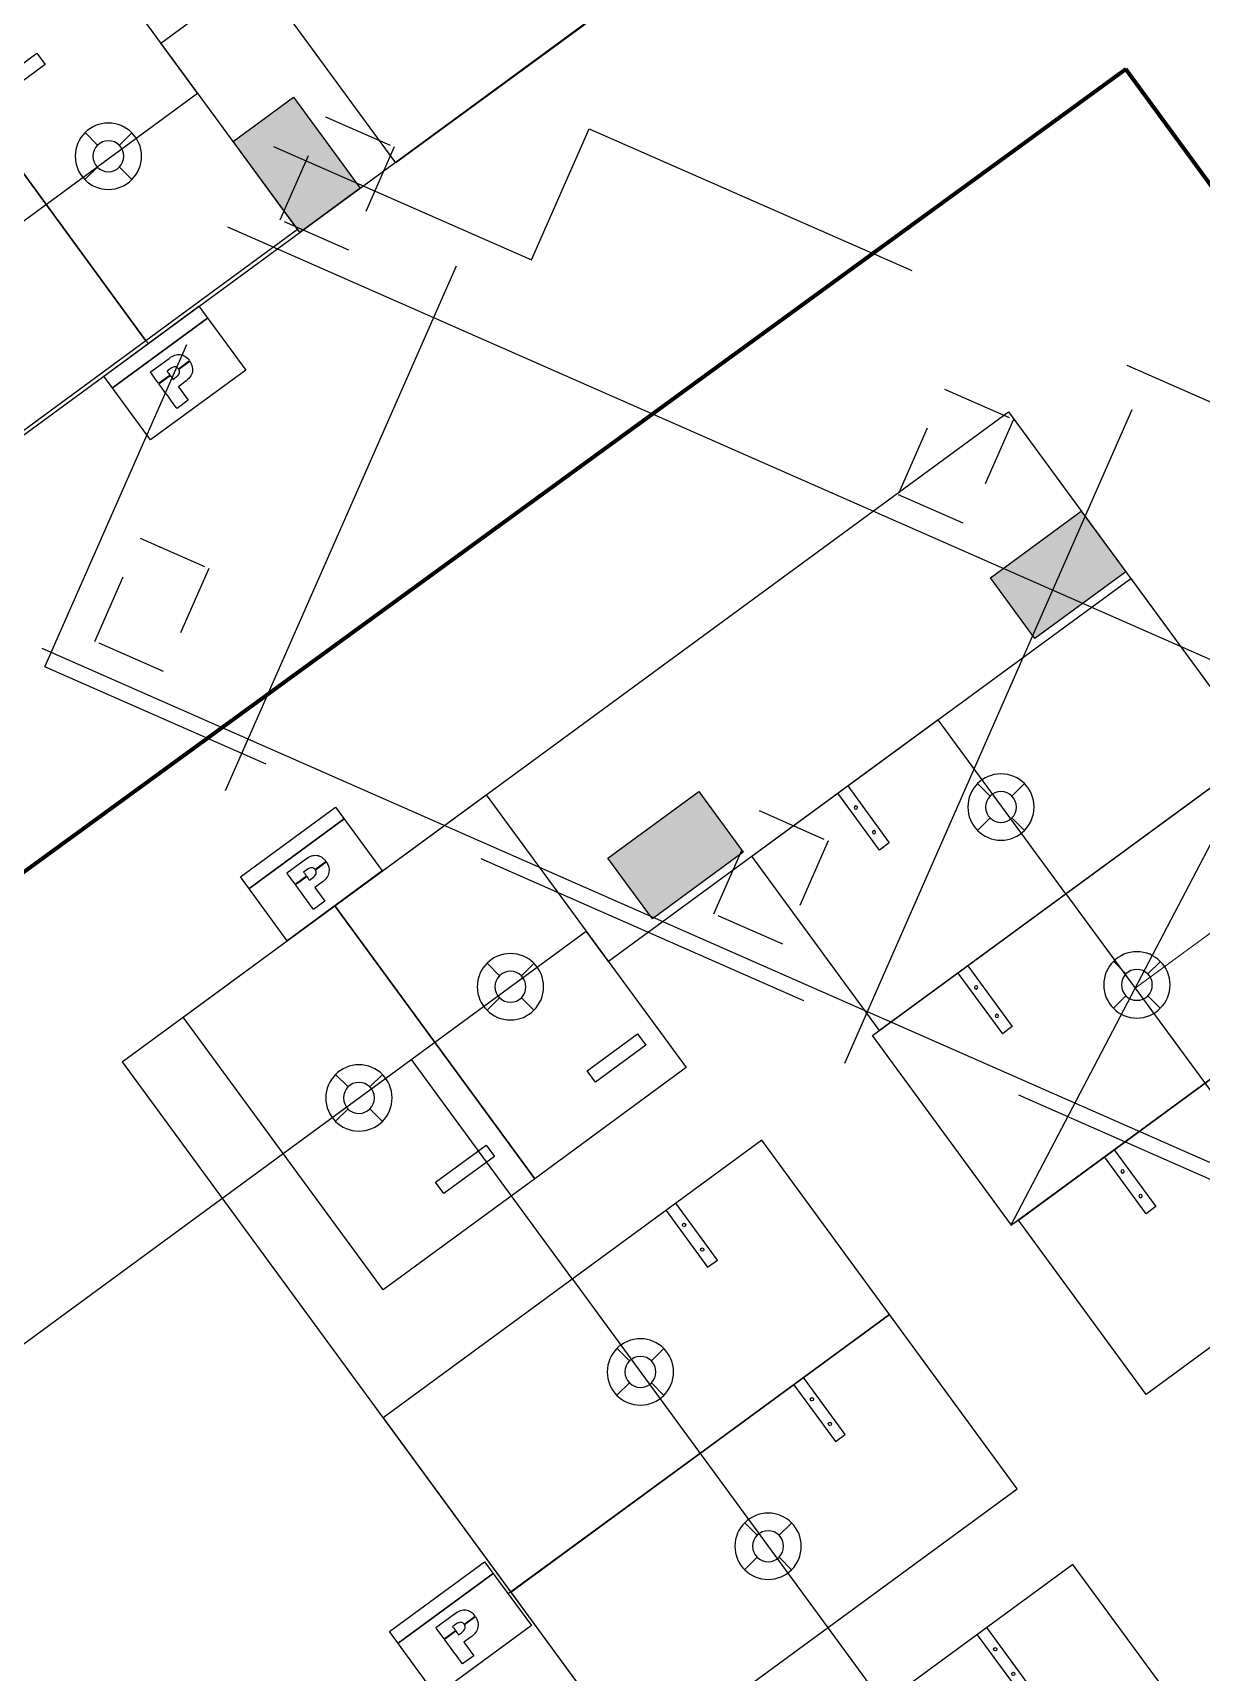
# Model space of a CAD drawing. Header units: millimetres. Extents: x 75184266 to 76346726, y -35077925 to -33679385.
# Drawn here: x 75501322 to 75513759, y -34529642 to -34512196 of the extents above; entities that cross this region are included whole.
import ezdxf

# ---------------------------------------------------------------- set-up
doc = ezdxf.new("R2010")
doc.units = ezdxf.units.MM
doc.header["$LTSCALE"] = 50
doc.header["$MEASUREMENT"] = 0
doc.linetypes.add('-HID', pattern=[2.5, 1.5, -1])
doc.linetypes.add('HD', pattern=[2.5, 1.5, -1])
for name, color, linetype in [('0-유도관제', 6, 'CONTINUOUS'), ('XR-지하3층$0$A-주차', 9, 'CONTINUOUS'), ('XR-지하3층$0$일반주차', 8, 'CONTINUOUS'), ('XR-지하3층$0$확장형주차', 8, 'CONTINUOUS')]:
    doc.layers.add(name, color=color, linetype=linetype)
doc.layers.add('건축', color=8, linetype='CONTINUOUS', plot=False)
for name, color, linetype, lineweight in [('구역제어-S.C.M', 2, 'CONTINUOUS', 100), ('주차유도-LGM', 6, 'CONTINUOUS', 20), ('주차유도-USM', 1, 'CONTINUOUS', 35), ('주차유도-레이스웨이', 1, 'CONTINUOUS', 25)]:
    doc.layers.add(name, color=color, linetype=linetype, lineweight=lineweight)

# ---------------------------------------------------------------- blocks, each defined once
blk = doc.blocks.new('XR-지하3층$0$일반형 주차')
at = {"layer": 'XR-지하3층$0$일반주차'}
for p, q in [((750, 3865), (0, 3865)), ((750, 3735), (750, 3865)), ((0, 3735), (750, 3735))]:
    blk.add_line(p, q, dxfattribs=at)
blk.add_lwpolyline([(2300, 5000), (0, 5000), (0, 0), (2300, 0)], close=True, dxfattribs=at)
for centre in [(238, 3800), (563, 3800)]:
    blk.add_circle(centre, 17.5, dxfattribs=at)
blk = doc.blocks.new('XR-지하3층$0$확장형 주차')
at = {"layer": 'XR-지하3층$0$확장형주차', "color": 7}
for p, q in [((0, 3965), (800, 3965)), ((800, 3835), (800, 3965)), ((0, 3835), (800, 3835))]:
    blk.add_line(p, q, dxfattribs=at)
blk.add_lwpolyline([(2500, 5100), (0, 0)], dxfattribs=at)
blk.add_lwpolyline([(2500, 5091), (0, 5091), (0, -9), (2500, -9)], close=True, dxfattribs=at)
for centre in [(238, 3900), (613, 3900)]:
    blk.add_circle(centre, 17.5, dxfattribs=at)
blk = doc.blocks.new('XR-지하3층$0$A$C73B52ADF')
at = {"layer": 'XR-지하3층$0$A-주차', "elevation": 0}
for points in [[(-2038, 2466), (-38, 2466), (-38, -1134), (-2038, -1134)], [(-1166, 2021), (-1166, 1871), (-1832, 1871), (-1832, 2021)]]:
    blk.add_lwpolyline(points, close=True, dxfattribs=at)
blk = doc.blocks.new('센서')
at = {"layer": '0-유도관제', "color": 0}
for p, q in [((405935, 34224), (406072, 34088)), ((406311, 34088), (406447, 34225)), ((405936, 33712), (406072, 33849)), ((406311, 33849), (406448, 33713))]:
    blk.add_line(p, q, dxfattribs=at)
for major_axis, start_param, end_param in [((0, 362), 2.801804347482335, 9.084989654661921), ((0, 169), 2.862310370331367, 9.145495677510954)]:
    blk.add_ellipse((406192, 33969), major_axis=major_axis, ratio=1, start_param=start_param, end_param=end_param, dxfattribs=at)
blk = doc.blocks.new('만공차등')
at = {"layer": '0-유도관제', "color": 0}
for p, q in [((305755, 78525), (306597, 78525)), ((305755, 77269), (305755, 78525)), ((306442, 77269), (306442, 78525)), ((306442, 78525), (306442, 77269)), ((306597, 78525), (306597, 77269)), ((306185, 78101), (306185, 77952)), ((306191, 78101), (306191, 77952)), ((306185, 77838), (306185, 77693)), ((306191, 77838), (306191, 77693)), ((306597, 77269), (305755, 77269))]:
    blk.add_line(p, q, dxfattribs=at)
for points in [[(305858, 77952), (305858, 77952), (305858, 78101), (305858, 78101)], [(305858, 78101), (305858, 78101), (306044, 78101), (306185, 78101)], [(306191, 78101), (306274, 78101), (306339, 78101), (306339, 78101)], [(306339, 78101), (306339, 78101), (306339, 77854), (306339, 77854)], [(306037, 77952), (306037, 77952), (305858, 77952), (305858, 77952)], [(306037, 77870), (306037, 77870), (306037, 77952), (306037, 77952)], [(306078, 77737), (306050, 77766), (306037, 77810), (306037, 77870)], [(306134, 77952), (306134, 77952), (306134, 77915), (306134, 77915)], [(306185, 77952), (306159, 77952), (306134, 77952), (306134, 77952)], [(306134, 77915), (306134, 77887), (306139, 77867), (306149, 77855)], [(306149, 77855), (306158, 77844), (306170, 77838), (306185, 77838)], [(306241, 77952), (306241, 77952), (306217, 77952), (306191, 77952)], [(306191, 77838), (306204, 77838), (306216, 77843), (306226, 77853)], [(306226, 77853), (306236, 77863), (306241, 77882), (306241, 77909)], [(306241, 77909), (306241, 77909), (306241, 77952), (306241, 77952)], [(306339, 77854), (306339, 77800), (306327, 77760), (306301, 77733)], [(306185, 77693), (306139, 77694), (306104, 77709), (306078, 77737)]]:
    blk.add_open_spline(points, degree=3, dxfattribs=at)
blk.add_open_spline([(306301, 77733), (306275, 77706), (306239, 77693), (306192, 77693), (306191, 77693), (306191, 77693), (306191, 77693)], degree=3, knots=[0.4989771, 0.4989771, 0.4989771, 0.4989771, 0.9979543, 0.9979543, 0.9979543, 1, 1, 1, 1], dxfattribs=at)

msp = doc.modelspace()

# ---------------------------------------------------------------- hatches: boundary and pattern name
at = {"layer": '건축', "ltscale": 0.5}
h = msp.add_hatch(color=256, dxfattribs=at)
h.dxf.hatch_style = 1
h.paths.add_polyline_path([(75504808, -34513848.7), (75504162.8, -34514321.7), (75503453.3, -34513353.9), (75504098.4, -34512880.9)])
h = msp.add_hatch(color=256, dxfattribs=at)
h.dxf.hatch_style = 1
h.paths.add_polyline_path([(75511988.2, -34518640.8), (75511515.2, -34517995.6), (75512483, -34517286.1), (75512956, -34517931.3)])
h = msp.add_hatch(color=256, dxfattribs=at)
h.dxf.hatch_style = 1
h.paths.add_polyline_path([(75507917.1, -34521625.5), (75507444.1, -34520980.3), (75508411.9, -34520270.8), (75508884.9, -34520916)])

# ---------------------------------------------------------------- linework, layer by layer
at = {"layer": '건축', "ltscale": 1000}
for p, q in [((75440255.1, -34561174.9), (75512999.3, -34507842.6)), ((75502272.2, -34523146.9), (75511708, -34516229.1)), ((75511708, -34516229.1), (75546651.1, -34563890.8)), ((75502272.2, -34523146.9), (75537215.3, -34570808.6))]:
    msp.add_line(p, q, dxfattribs=at)
at = {"layer": '건축', "ltscale": 0.5}
for p, q in [((75503374.8, -34520260.7), (75505831.3, -34514677.2)), ((75509965.1, -34523160.2), (75513025.7, -34516203.8)), ((75511515.2, -34517995.6), (75512483, -34517286.1)), ((75512483, -34517286.1), (75512956, -34517931.3)), ((75511988.2, -34518640.8), (75511515.2, -34517995.6)), ((75512956, -34517931.3), (75511988.2, -34518640.8)), ((75507444.1, -34520980.3), (75508411.9, -34520270.8)), ((75508411.9, -34520270.8), (75508884.9, -34520916)), ((75507917.1, -34521625.5), (75507444.1, -34520980.3)), ((75508884.9, -34520916), (75507917.1, -34521625.5))]:
    msp.add_line(p, q, dxfattribs=at)
at = {"layer": '건축', "linetype": 'HD', "ltscale": 10}
for p, q in [((75510545.1, -34517086.8, 0), (75511028.3, -34515988.4, 0)), ((75511028.3, -34515988.4, 0), (75511760.6, -34516310.6, 0)), ((75511760.6, -34516310.6, 0), (75511277.3, -34517409, 0)), ((75510535.2, -34517109.3, 0), (75511267.4, -34517431.5, 0))]:
    msp.add_line(p, q, dxfattribs=at)
at = {"layer": '건축', "linetype": '-HID', "ltscale": 50}
msp.add_lwpolyline([(75535092.8, -34517056), (75535447.6, -34517539.9), (75547398.8, -34508776.3), (75548285.8, -34509985.9), (75550584.1, -34508300.6), (75554161.7, -34513179.5), (75533580.8, -34528271.1), (75536259.1, -34552784.2), (75534742.9, -34552949.9), (75535039.2, -34555891.8), (75529025, -34556548.9), (75526754.9, -34535772.6), (75520970.7, -34527526.5), (75501450.8, -34518944.9), (75503885.6, -34513406.5), (75506632, -34514613.9), (75507245.8, -34513217.7), (75524650.2, -34520869.2), (75531537.6, -34515818.9), (75534336, -34516024)], close=True, dxfattribs=at)
at = {"layer": '건축', "ltscale": 0.5}
msp.add_lwpolyline([(75504808, -34513848.7), (75504162.8, -34514321.7), (75503453.3, -34513353.9), (75504098.4, -34512880.9)], close=True, dxfattribs=at)
at = {"layer": '건축', "linetype": 'HD', "ltscale": 10, "elevation": 0}
for points in [[(75504687, -34514509.4), (75503954.7, -34514187.2), (75504438, -34513088.8), (75505170.2, -34513411)], [(75502713.7, -34518994.5), (75501981.4, -34518672.3), (75502464.7, -34517573.9), (75503196.9, -34517896.1)], [(75509304, -34521894.1), (75508571.7, -34521571.9), (75509055, -34520473.5), (75509787.3, -34520795.7)]]:
    msp.add_lwpolyline(points, close=True, dxfattribs=at)
at = {"layer": '건축', "ltscale": 0.5}
for points in [[(75503392.9, -34514259.9), (75528619.5, -34525358.9)], [(75501419.6, -34518745), (75518216.6, -34526135.2)]]:
    msp.add_lwpolyline(points, dxfattribs=at)
at = {"layer": '구역제어-S.C.M', "ltscale": 0.5}
for p, q in [((75512956.4, -34512582.3), (75471621.4, -34542695.3)), ((75520273.4, -34522598.3), (75512956.4, -34512582.3))]:
    msp.add_line(p, q, dxfattribs=at)
at = {"layer": '주차유도-LGM', "color": 6, "lineweight": 20, "ltscale": 500}
for p, q in [((75501462.8, -34514021.6), (75502549.5, -34515503.8)), ((75513055.5, -34522363.7, 0), (75515107.1, -34520859.5, 0)), ((75504536.1, -34521487.2), (75505600.3, -34522938.8)), ((75506380.3, -34528806), (75508431.2, -34527302.9))]:
    msp.add_line(p, q, dxfattribs=at)
at = {"layer": '주차유도-레이스웨이', "ltscale": 0.5}
for p, q in [((75502684.5, -34512305.4), (75508220.4, -34508246.7)), ((75503075.7, -34512839), (75502684.5, -34512305.4)), ((75499849.8, -34515204.1), (75503075.7, -34512839)), ((75510957.5, -34519506, 0), (75507450.9, -34522080.4)), ((75512318.7, -34521360.1), (75510957.5, -34519506, 0)), ((75512318.7, -34521360.1), (75526817.7, -34541109.7, 0)), ((75503987.4, -34524121.4), (75507213.3, -34521756.3)), ((75507450.9, -34522080.4), (75507213.3, -34521756.3)), ((75507066.1, -34525458.1), (75505352.4, -34523120.6)), ((75494148.3, -34531334.8), (75503987.3, -34524121.2)), ((75507066.1, -34525458.1), (75536154.7, -34565146.6))]:
    msp.add_line(p, q, dxfattribs=at)

# ---------------------------------------------------------------- block references
at = {"layer": '건축', "xscale": -1}
for name, p, rotation in [('XR-지하3층$0$확장형 주차', (75507198.6, -34512096), 36.24693490030937), ('XR-지하3층$0$일반형 주차', (75513008.5, -34518002.9), 126.2385112343086), ('XR-지하3층$0$확장형 주차', (75514368.1, -34519857.9), 126.2385112343086), ('XR-지하3층$0$일반형 주차', (75515846, -34521874.4), 126.2385112343086)]:
    msp.add_blockref(name, p, dxfattribs=dict(at, rotation=rotation))
at = {"layer": '건축'}
for name, p, rotation in [('XR-지하3층$0$A$C73B52ADF', (75503499.7, -34513353.5, 0), 36.24761539007821), ('XR-지하3층$0$A$C73B52ADF', (75501886.8, -34514536.1, 0), 36.24761539007821), ('XR-지하3층$0$A$C73B52ADF', (75505176.3, -34522424.3, 0), 216.2476153904117), ('XR-지하3층$0$A$C73B52ADF', (75503563.4, -34523606.9, 0), 216.2476153904117), ('XR-지하3층$0$일반형 주차', (75505049.7, -34526936), 306.2385112343085), ('XR-지하3층$0$일반형 주차', (75506409.4, -34528791.1), 306.2385112343085), ('XR-지하3층$0$일반형 주차', (75508361.5, -34531451.6), 306.2385112343085)]:
    msp.add_blockref(name, p, dxfattribs=dict(at, rotation=rotation))
at = {"layer": '주차유도-LGM', "color": 6, "rotation": 126.2469349002818}
for p in [(75746687.1, -34716683.5), (75748140.6, -34722013.2), (75749727.2, -34730043.1)]:
    msp.add_blockref('만공차등', p, dxfattribs=at)
at = {"layer": '주차유도-USM', "extrusion": (0, 0, -1), "xscale": 0.9750000000000001, "yscale": 0.9750000000000001, "zscale": -0.9750000000000001, "rotation": 270}
for p in [(-75535246.1, -34117472.2), (-75544747.8, -34124398, 0), (-75539526.2, -34126310.8), (-75546194, -34126290.2, 0), (-75537913.2, -34127493.3), (-75540909.5, -34130409), (-75542269.1, -34132264.1)]:
    msp.add_blockref('센서', p, dxfattribs=at)

doc.saveas('drawing.dxf')
